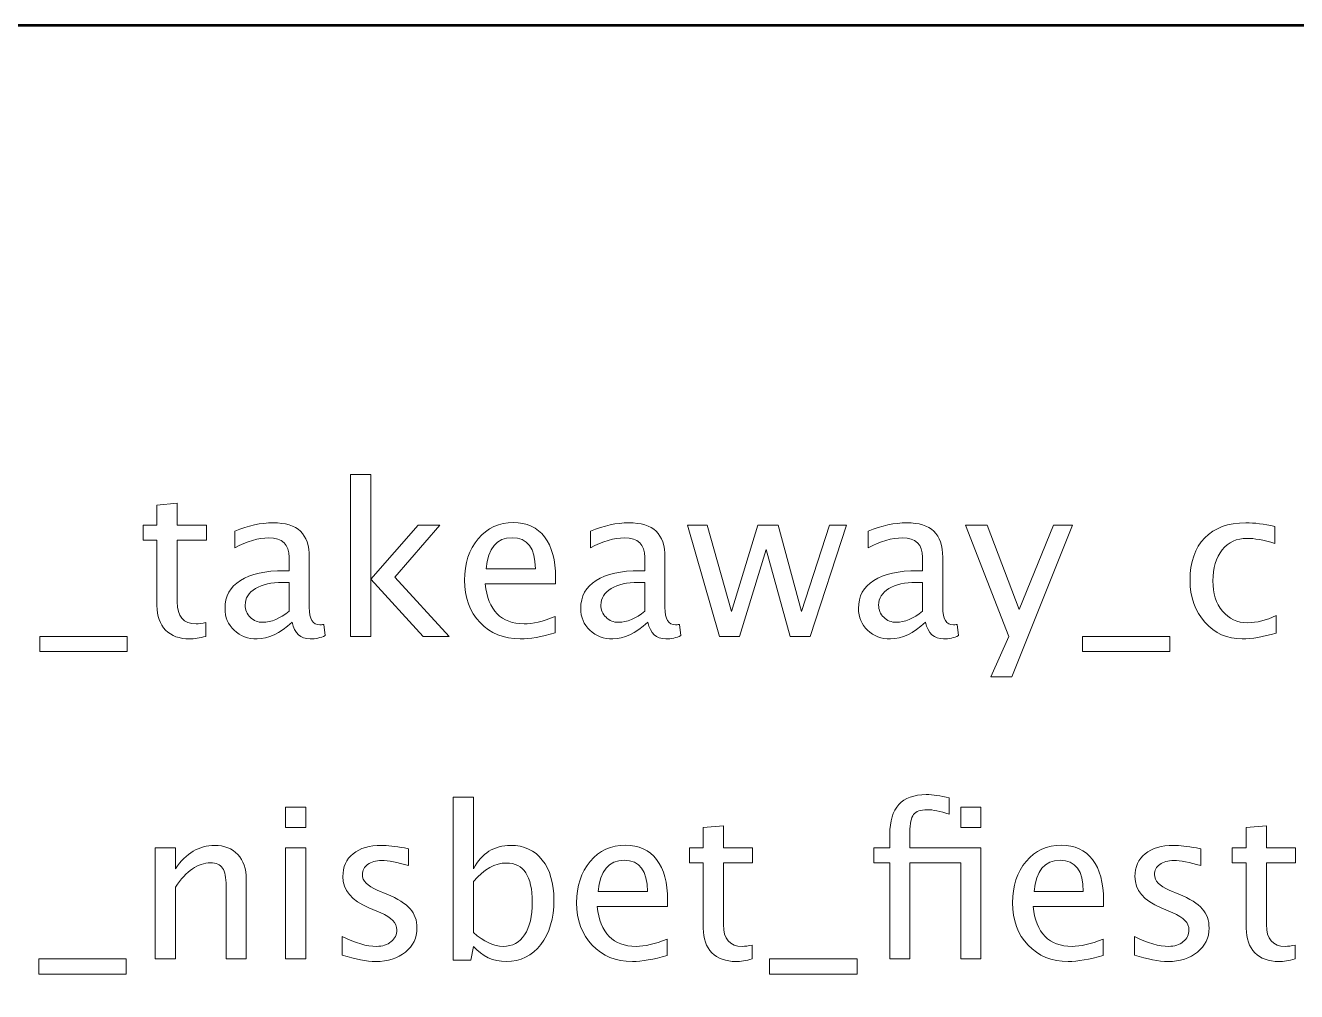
# Model space of a CAD drawing. Header units: centimetres. Extents: x -13.7 to 13.7, y -3.1 to 3.1.
# Drawn here: x -10.476 to -7.059, y -0.248 to 2.35 of the extents above; entities that cross this region are included whole.
import ezdxf

# ---------------------------------------------------------------- set-up
doc = ezdxf.new("R2010")
doc.units = ezdxf.units.CM
doc.header["$MEASUREMENT"] = 0
doc.layers.add('Layer 1', color=7, linetype='Continuous')

msp = doc.modelspace()

# ---------------------------------------------------------------- linework, layer by layer
at = {"layer": 'Layer 1', "lineweight": 53}
msp.add_open_spline([(-13.725, -1.85), (-13.725, -1.85), (-13.725, 1.85), (-13.725, 1.85), (-13.725, 1.85), (-13.725, 2.12614), (-13.50114, 2.35), (-13.225, 2.35), (-13.225, 2.35), (-13.225, 2.35), (-2.025, 2.35), (-2.025, 2.35), (-2.025, 2.35), (-1.74886, 2.35), (-1.525, 2.12614), (-1.525, 1.85), (-1.525, 1.85), (-1.525, 1.85), (-1.525, -1.85), (-1.525, -1.85), (-1.525, -1.85), (-1.525, -2.12614), (-1.74886, -2.35), (-2.025, -2.35), (-2.025, -2.35), (-2.025, -2.35), (-13.225, -2.35), (-13.225, -2.35), (-13.225, -2.35), (-13.50114, -2.35), (-13.725, -2.12614), (-13.725, -1.85)], degree=3, knots=[0, 0, 0, 0, 0.1111111, 0.1111111, 0.1111111, 0.1111111, 0.2222222, 0.2222222, 0.2222222, 0.2222222, 0.3333333, 0.3333333, 0.3333333, 0.3333333, 0.4444444, 0.4444444, 0.4444444, 0.4444444, 0.5555556, 0.5555556, 0.5555556, 0.5555556, 0.6666667, 0.6666667, 0.6666667, 0.6666667, 0.7777778, 0.7777778, 0.7777778, 0.7777778, 1, 1, 1, 1], dxfattribs=at)
at = {"layer": 'Layer 1', "color": 5, "lineweight": 9}
for points, knots in [([(-9.60181, 0.70733), (-9.60181, 0.70733), (-9.60181, 1.14251), (-9.60181, 1.14251), (-9.60181, 1.14251), (-9.60181, 1.14251), (-9.54763, 1.14251), (-9.54763, 1.14251), (-9.54763, 1.14251), (-9.54763, 1.14251), (-9.54763, 0.86133), (-9.54763, 0.86133), (-9.54763, 0.86133), (-9.54763, 0.86133), (-9.42063, 1.00648), (-9.42063, 1.00648), (-9.42063, 1.00648), (-9.42063, 1.00648), (-9.36211, 1.00648), (-9.36211, 1.00648), (-9.36211, 1.00648), (-9.36211, 1.00648), (-9.48347, 0.86688), (-9.48347, 0.86688), (-9.48347, 0.86688), (-9.48347, 0.86688), (-9.33672, 0.70733), (-9.33672, 0.70733), (-9.33672, 0.70733), (-9.33672, 0.70733), (-9.40652, 0.70733), (-9.40652, 0.70733), (-9.40652, 0.70733), (-9.40652, 0.70733), (-9.54763, 0.86076), (-9.54763, 0.86076), (-9.54763, 0.86076), (-9.54763, 0.86076), (-9.54763, 0.70733), (-9.54763, 0.70733), (-9.54763, 0.70733), (-9.54763, 0.70733), (-9.60181, 0.70733), (-9.60181, 0.70733)], [0, 0, 0, 0, 0.0833333, 0.0833333, 0.0833333, 0.0833333, 0.1666667, 0.1666667, 0.1666667, 0.1666667, 0.25, 0.25, 0.25, 0.25, 0.3333333, 0.3333333, 0.3333333, 0.3333333, 0.4166667, 0.4166667, 0.4166667, 0.4166667, 0.5, 0.5, 0.5, 0.5, 0.5833333, 0.5833333, 0.5833333, 0.5833333, 0.6666667, 0.6666667, 0.6666667, 0.6666667, 0.75, 0.75, 0.75, 0.75, 0.8333333, 0.8333333, 0.8333333, 0.8333333, 1, 1, 1, 1]), ([(-9.9908, 0.70742), (-10.00755, 0.70281), (-10.02213, 0.70056), (-10.03445, 0.70056), (-10.03445, 0.70056), (-10.06211, 0.70056), (-10.08365, 0.70846), (-10.09908, 0.72426), (-10.09908, 0.72426), (-10.1146, 0.74007), (-10.12232, 0.76199), (-10.12232, 0.79011), (-10.12232, 0.79011), (-10.12232, 0.79011), (-10.12232, 0.96584), (-10.12232, 0.96584), (-10.12232, 0.96584), (-10.12232, 0.96584), (-10.15976, 0.96584), (-10.15976, 0.96584), (-10.15976, 0.96584), (-10.15976, 0.96584), (-10.15976, 1.00648), (-10.15976, 1.00648), (-10.15976, 1.00648), (-10.15976, 1.00648), (-10.12232, 1.00648), (-10.12232, 1.00648), (-10.12232, 1.00648), (-10.12232, 1.00648), (-10.12232, 1.06058), (-10.12232, 1.06058), (-10.12232, 1.06058), (-10.12232, 1.06058), (-10.06813, 1.06575), (-10.06813, 1.06575), (-10.06813, 1.06575), (-10.06813, 1.06575), (-10.06813, 1.00648), (-10.06813, 1.00648), (-10.06813, 1.00648), (-10.06813, 1.00648), (-9.98967, 1.00648), (-9.98967, 1.00648), (-9.98967, 1.00648), (-9.98967, 1.00648), (-9.98967, 0.96584), (-9.98967, 0.96584), (-9.98967, 0.96584), (-9.98967, 0.96584), (-10.06813, 0.96584), (-10.06813, 0.96584), (-10.06813, 0.96584), (-10.06813, 0.96584), (-10.06813, 0.7999), (-10.06813, 0.7999), (-10.06813, 0.7999), (-10.06813, 0.76076), (-10.0511, 0.7412), (-10.01714, 0.7412), (-10.01714, 0.7412), (-10.0099, 0.7412), (-10.00115, 0.74242), (-9.9908, 0.74477), (-9.9908, 0.74477), (-9.9908, 0.74477), (-9.9908, 0.70742), (-9.9908, 0.70742)], [0, 0, 0, 0, 0.0555556, 0.0555556, 0.0555556, 0.0555556, 0.1111111, 0.1111111, 0.1111111, 0.1111111, 0.1666667, 0.1666667, 0.1666667, 0.1666667, 0.2222222, 0.2222222, 0.2222222, 0.2222222, 0.2777778, 0.2777778, 0.2777778, 0.2777778, 0.3333333, 0.3333333, 0.3333333, 0.3333333, 0.3888889, 0.3888889, 0.3888889, 0.3888889, 0.4444444, 0.4444444, 0.4444444, 0.4444444, 0.5, 0.5, 0.5, 0.5, 0.5555556, 0.5555556, 0.5555556, 0.5555556, 0.6111111, 0.6111111, 0.6111111, 0.6111111, 0.6666667, 0.6666667, 0.6666667, 0.6666667, 0.7222222, 0.7222222, 0.7222222, 0.7222222, 0.7777778, 0.7777778, 0.7777778, 0.7777778, 0.8333333, 0.8333333, 0.8333333, 0.8333333, 0.8888889, 0.8888889, 0.8888889, 0.8888889, 1, 1, 1, 1]), ([(-9.75929, 0.74543), (-9.79184, 0.71551), (-9.82316, 0.70056), (-9.85327, 0.70056), (-9.85327, 0.70056), (-9.87801, 0.70056), (-9.89861, 0.70827), (-9.91488, 0.72379), (-9.91488, 0.72379), (-9.93125, 0.73931), (-9.93944, 0.75888), (-9.93944, 0.78249), (-9.93944, 0.78249), (-9.93944, 0.81514), (-9.9257, 0.84026), (-9.89823, 0.85775), (-9.89823, 0.85775), (-9.87076, 0.87525), (-9.83135, 0.884), (-9.77998, 0.884), (-9.77998, 0.884), (-9.77998, 0.884), (-9.76728, 0.884), (-9.76728, 0.884), (-9.76728, 0.884), (-9.76728, 0.884), (-9.76728, 0.92003), (-9.76728, 0.92003), (-9.76728, 0.92003), (-9.76728, 0.95474), (-9.78535, 0.97205), (-9.82156, 0.97205), (-9.82156, 0.97205), (-9.8496, 0.97205), (-9.88027, 0.96321), (-9.91347, 0.94552), (-9.91347, 0.94552), (-9.91347, 0.94552), (-9.91347, 0.99011), (-9.91347, 0.99011), (-9.91347, 0.99011), (-9.87697, 1.00517), (-9.84254, 1.01269), (-9.81028, 1.01269), (-9.81028, 1.01269), (-9.77707, 1.01269), (-9.75251, 1.00517), (-9.7368, 0.99002), (-9.7368, 0.99002), (-9.721, 0.97487), (-9.7131, 0.95154), (-9.7131, 0.92003), (-9.7131, 0.92003), (-9.7131, 0.92003), (-9.7131, 0.78485), (-9.7131, 0.78485), (-9.7131, 0.78485), (-9.7131, 0.7539), (-9.7036, 0.73837), (-9.6845, 0.73837), (-9.6845, 0.73837), (-9.68215, 0.73837), (-9.67867, 0.73875), (-9.67406, 0.7395), (-9.67406, 0.7395), (-9.67406, 0.7395), (-9.6702, 0.7094), (-9.6702, 0.7094), (-9.6702, 0.7094), (-9.68252, 0.70347), (-9.69607, 0.70056), (-9.71093, 0.70056), (-9.71093, 0.70056), (-9.73624, 0.70056), (-9.75233, 0.71551), (-9.75929, 0.74543)], [0, 0, 0, 0, 0.05, 0.05, 0.05, 0.05, 0.1, 0.1, 0.1, 0.1, 0.15, 0.15, 0.15, 0.15, 0.2, 0.2, 0.2, 0.2, 0.25, 0.25, 0.25, 0.25, 0.3, 0.3, 0.3, 0.3, 0.35, 0.35, 0.35, 0.35, 0.4, 0.4, 0.4, 0.4, 0.45, 0.45, 0.45, 0.45, 0.5, 0.5, 0.5, 0.5, 0.55, 0.55, 0.55, 0.55, 0.6, 0.6, 0.6, 0.6, 0.65, 0.65, 0.65, 0.65, 0.7, 0.7, 0.7, 0.7, 0.75, 0.75, 0.75, 0.75, 0.8, 0.8, 0.8, 0.8, 0.85, 0.85, 0.85, 0.85, 0.9, 0.9, 0.9, 0.9, 1, 1, 1, 1]), ([(-9.05233, 0.71693), (-9.08873, 0.70601), (-9.11987, 0.70056), (-9.14584, 0.70056), (-9.14584, 0.70056), (-9.19014, 0.70056), (-9.22617, 0.71523), (-9.25393, 0.74449), (-9.25393, 0.74449), (-9.28168, 0.77375), (-9.2956, 0.81166), (-9.2956, 0.85832), (-9.2956, 0.85832), (-9.2956, 0.90357), (-9.28337, 0.94073), (-9.25882, 0.96979), (-9.25882, 0.96979), (-9.23426, 0.99877), (-9.20284, 1.01326), (-9.16456, 1.01326), (-9.16456, 1.01326), (-9.12834, 1.01326), (-9.1003, 1.00037), (-9.08055, 0.97459), (-9.08055, 0.97459), (-9.06079, 0.94882), (-9.05092, 0.91232), (-9.05092, 0.865), (-9.05092, 0.865), (-9.05092, 0.865), (-9.0512, 0.84844), (-9.0512, 0.84844), (-9.0512, 0.84844), (-9.0512, 0.84844), (-9.24029, 0.84844), (-9.24029, 0.84844), (-9.24029, 0.84844), (-9.23238, 0.77694), (-9.19748, 0.7412), (-9.13568, 0.7412), (-9.13568, 0.7412), (-9.113, 0.7412), (-9.08525, 0.74759), (-9.05233, 0.76039), (-9.05233, 0.76039), (-9.05233, 0.76039), (-9.05233, 0.71693), (-9.05233, 0.71693)], [0, 0, 0, 0, 0.0769231, 0.0769231, 0.0769231, 0.0769231, 0.1538462, 0.1538462, 0.1538462, 0.1538462, 0.2307692, 0.2307692, 0.2307692, 0.2307692, 0.3076923, 0.3076923, 0.3076923, 0.3076923, 0.3846154, 0.3846154, 0.3846154, 0.3846154, 0.4615385, 0.4615385, 0.4615385, 0.4615385, 0.5384615, 0.5384615, 0.5384615, 0.5384615, 0.6153846, 0.6153846, 0.6153846, 0.6153846, 0.6923077, 0.6923077, 0.6923077, 0.6923077, 0.7692308, 0.7692308, 0.7692308, 0.7692308, 0.8461538, 0.8461538, 0.8461538, 0.8461538, 1, 1, 1, 1]), ([(-8.80322, 0.74543), (-8.83577, 0.71551), (-8.86709, 0.70056), (-8.8972, 0.70056), (-8.8972, 0.70056), (-8.92194, 0.70056), (-8.94254, 0.70827), (-8.95881, 0.72379), (-8.95881, 0.72379), (-8.97518, 0.73931), (-8.98337, 0.75888), (-8.98337, 0.78249), (-8.98337, 0.78249), (-8.98337, 0.81514), (-8.96963, 0.84026), (-8.94216, 0.85775), (-8.94216, 0.85775), (-8.91469, 0.87525), (-8.87528, 0.884), (-8.82391, 0.884), (-8.82391, 0.884), (-8.82391, 0.884), (-8.81121, 0.884), (-8.81121, 0.884), (-8.81121, 0.884), (-8.81121, 0.884), (-8.81121, 0.92003), (-8.81121, 0.92003), (-8.81121, 0.92003), (-8.81121, 0.95474), (-8.82928, 0.97205), (-8.86549, 0.97205), (-8.86549, 0.97205), (-8.89353, 0.97205), (-8.9242, 0.96321), (-8.9574, 0.94552), (-8.9574, 0.94552), (-8.9574, 0.94552), (-8.9574, 0.99011), (-8.9574, 0.99011), (-8.9574, 0.99011), (-8.9209, 1.00517), (-8.88647, 1.01269), (-8.85421, 1.01269), (-8.85421, 1.01269), (-8.821, 1.01269), (-8.79644, 1.00517), (-8.78073, 0.99002), (-8.78073, 0.99002), (-8.76493, 0.97487), (-8.75703, 0.95154), (-8.75703, 0.92003), (-8.75703, 0.92003), (-8.75703, 0.92003), (-8.75703, 0.78485), (-8.75703, 0.78485), (-8.75703, 0.78485), (-8.75703, 0.7539), (-8.74753, 0.73837), (-8.72843, 0.73837), (-8.72843, 0.73837), (-8.72608, 0.73837), (-8.7226, 0.73875), (-8.71799, 0.7395), (-8.71799, 0.7395), (-8.71799, 0.7395), (-8.71413, 0.7094), (-8.71413, 0.7094), (-8.71413, 0.7094), (-8.72645, 0.70347), (-8.74, 0.70056), (-8.75486, 0.70056), (-8.75486, 0.70056), (-8.78017, 0.70056), (-8.79626, 0.71551), (-8.80322, 0.74543)], [0, 0, 0, 0, 0.05, 0.05, 0.05, 0.05, 0.1, 0.1, 0.1, 0.1, 0.15, 0.15, 0.15, 0.15, 0.2, 0.2, 0.2, 0.2, 0.25, 0.25, 0.25, 0.25, 0.3, 0.3, 0.3, 0.3, 0.35, 0.35, 0.35, 0.35, 0.4, 0.4, 0.4, 0.4, 0.45, 0.45, 0.45, 0.45, 0.5, 0.5, 0.5, 0.5, 0.55, 0.55, 0.55, 0.55, 0.6, 0.6, 0.6, 0.6, 0.65, 0.65, 0.65, 0.65, 0.7, 0.7, 0.7, 0.7, 0.75, 0.75, 0.75, 0.75, 0.8, 0.8, 0.8, 0.8, 0.85, 0.85, 0.85, 0.85, 0.9, 0.9, 0.9, 0.9, 1, 1, 1, 1]), ([(-8.61075, 0.70733), (-8.61075, 0.70733), (-8.69654, 1.00648), (-8.69654, 1.00648), (-8.69654, 1.00648), (-8.69654, 1.00648), (-8.64367, 1.00648), (-8.64367, 1.00648), (-8.64367, 1.00648), (-8.64367, 1.00648), (-8.57792, 0.77422), (-8.57792, 0.77422), (-8.57792, 0.77422), (-8.57792, 0.77422), (-8.50699, 1.00648), (-8.50699, 1.00648), (-8.50699, 1.00648), (-8.50699, 1.00648), (-8.4528, 1.00648), (-8.4528, 1.00648), (-8.4528, 1.00648), (-8.4528, 1.00648), (-8.39043, 0.77459), (-8.39043, 0.77459), (-8.39043, 0.77459), (-8.39043, 0.77459), (-8.31498, 1.00648), (-8.31498, 1.00648), (-8.31498, 1.00648), (-8.31498, 1.00648), (-8.2687, 1.00648), (-8.2687, 1.00648), (-8.2687, 1.00648), (-8.2687, 1.00648), (-8.36635, 0.70733), (-8.36635, 0.70733), (-8.36635, 0.70733), (-8.36635, 0.70733), (-8.42053, 0.70733), (-8.42053, 0.70733), (-8.42053, 0.70733), (-8.42053, 0.70733), (-8.48469, 0.94063), (-8.48469, 0.94063), (-8.48469, 0.94063), (-8.48469, 0.94063), (-8.55656, 0.70733), (-8.55656, 0.70733), (-8.55656, 0.70733), (-8.55656, 0.70733), (-8.61075, 0.70733), (-8.61075, 0.70733)], [0, 0, 0, 0, 0.0714286, 0.0714286, 0.0714286, 0.0714286, 0.1428571, 0.1428571, 0.1428571, 0.1428571, 0.2142857, 0.2142857, 0.2142857, 0.2142857, 0.2857143, 0.2857143, 0.2857143, 0.2857143, 0.3571429, 0.3571429, 0.3571429, 0.3571429, 0.4285714, 0.4285714, 0.4285714, 0.4285714, 0.5, 0.5, 0.5, 0.5, 0.5714286, 0.5714286, 0.5714286, 0.5714286, 0.6428571, 0.6428571, 0.6428571, 0.6428571, 0.7142857, 0.7142857, 0.7142857, 0.7142857, 0.7857143, 0.7857143, 0.7857143, 0.7857143, 0.8571429, 0.8571429, 0.8571429, 0.8571429, 1, 1, 1, 1]), ([(-8.05666, 0.74543), (-8.08921, 0.71551), (-8.12053, 0.70056), (-8.15064, 0.70056), (-8.15064, 0.70056), (-8.17538, 0.70056), (-8.19598, 0.70827), (-8.21225, 0.72379), (-8.21225, 0.72379), (-8.22862, 0.73931), (-8.23681, 0.75888), (-8.23681, 0.78249), (-8.23681, 0.78249), (-8.23681, 0.81514), (-8.22307, 0.84026), (-8.1956, 0.85775), (-8.1956, 0.85775), (-8.16813, 0.87525), (-8.12872, 0.884), (-8.07735, 0.884), (-8.07735, 0.884), (-8.07735, 0.884), (-8.06465, 0.884), (-8.06465, 0.884), (-8.06465, 0.884), (-8.06465, 0.884), (-8.06465, 0.92003), (-8.06465, 0.92003), (-8.06465, 0.92003), (-8.06465, 0.95474), (-8.08272, 0.97205), (-8.11893, 0.97205), (-8.11893, 0.97205), (-8.14697, 0.97205), (-8.17764, 0.96321), (-8.21084, 0.94552), (-8.21084, 0.94552), (-8.21084, 0.94552), (-8.21084, 0.99011), (-8.21084, 0.99011), (-8.21084, 0.99011), (-8.17434, 1.00517), (-8.13991, 1.01269), (-8.10765, 1.01269), (-8.10765, 1.01269), (-8.07444, 1.01269), (-8.04988, 1.00517), (-8.03417, 0.99002), (-8.03417, 0.99002), (-8.01837, 0.97487), (-8.01047, 0.95154), (-8.01047, 0.92003), (-8.01047, 0.92003), (-8.01047, 0.92003), (-8.01047, 0.78485), (-8.01047, 0.78485), (-8.01047, 0.78485), (-8.01047, 0.7539), (-8.00097, 0.73837), (-7.98187, 0.73837), (-7.98187, 0.73837), (-7.97952, 0.73837), (-7.97604, 0.73875), (-7.97143, 0.7395), (-7.97143, 0.7395), (-7.97143, 0.7395), (-7.96757, 0.7094), (-7.96757, 0.7094), (-7.96757, 0.7094), (-7.97989, 0.70347), (-7.99344, 0.70056), (-8.0083, 0.70056), (-8.0083, 0.70056), (-8.03361, 0.70056), (-8.0497, 0.71551), (-8.05666, 0.74543)], [0, 0, 0, 0, 0.05, 0.05, 0.05, 0.05, 0.1, 0.1, 0.1, 0.1, 0.15, 0.15, 0.15, 0.15, 0.2, 0.2, 0.2, 0.2, 0.25, 0.25, 0.25, 0.25, 0.3, 0.3, 0.3, 0.3, 0.35, 0.35, 0.35, 0.35, 0.4, 0.4, 0.4, 0.4, 0.45, 0.45, 0.45, 0.45, 0.5, 0.5, 0.5, 0.5, 0.55, 0.55, 0.55, 0.55, 0.6, 0.6, 0.6, 0.6, 0.65, 0.65, 0.65, 0.65, 0.7, 0.7, 0.7, 0.7, 0.75, 0.75, 0.75, 0.75, 0.8, 0.8, 0.8, 0.8, 0.85, 0.85, 0.85, 0.85, 0.9, 0.9, 0.9, 0.9, 1, 1, 1, 1]), ([(-7.8815, 0.59839), (-7.8815, 0.59839), (-7.83296, 0.70695), (-7.83296, 0.70695), (-7.83296, 0.70695), (-7.83296, 0.70695), (-7.94885, 1.00648), (-7.94885, 1.00648), (-7.94885, 1.00648), (-7.94885, 1.00648), (-7.89072, 1.00648), (-7.89072, 1.00648), (-7.89072, 1.00648), (-7.89072, 1.00648), (-7.80455, 0.77995), (-7.80455, 0.77995), (-7.80455, 0.77995), (-7.80455, 0.77995), (-7.71264, 1.00648), (-7.71264, 1.00648), (-7.71264, 1.00648), (-7.71264, 1.00648), (-7.66155, 1.00648), (-7.66155, 1.00648), (-7.66155, 1.00648), (-7.66155, 1.00648), (-7.82505, 0.59839), (-7.82505, 0.59839), (-7.82505, 0.59839), (-7.82505, 0.59839), (-7.8815, 0.59839), (-7.8815, 0.59839)], [0, 0, 0, 0, 0.1111111, 0.1111111, 0.1111111, 0.1111111, 0.2222222, 0.2222222, 0.2222222, 0.2222222, 0.3333333, 0.3333333, 0.3333333, 0.3333333, 0.4444444, 0.4444444, 0.4444444, 0.4444444, 0.5555556, 0.5555556, 0.5555556, 0.5555556, 0.6666667, 0.6666667, 0.6666667, 0.6666667, 0.7777778, 0.7777778, 0.7777778, 0.7777778, 1, 1, 1, 1]), ([(-7.11433, 0.71636), (-7.14942, 0.70582), (-7.17971, 0.70056), (-7.2052, 0.70056), (-7.2052, 0.70056), (-7.24566, 0.70056), (-7.27915, 0.71551), (-7.30577, 0.74534), (-7.30577, 0.74534), (-7.33239, 0.77525), (-7.34575, 0.81297), (-7.34575, 0.85841), (-7.34575, 0.85841), (-7.34575, 0.90695), (-7.33258, 0.94487), (-7.30624, 0.97196), (-7.30624, 0.97196), (-7.2799, 0.99915), (-7.24312, 1.01269), (-7.19589, 1.01269), (-7.19589, 1.01269), (-7.17266, 1.01269), (-7.1465, 1.00949), (-7.11772, 1.0031), (-7.11772, 1.0031), (-7.11772, 1.0031), (-7.11772, 0.95738), (-7.11772, 0.95738), (-7.11772, 0.95738), (-7.14829, 0.96641), (-7.17322, 0.97092), (-7.19241, 0.97092), (-7.19241, 0.97092), (-7.22026, 0.97092), (-7.24255, 0.96048), (-7.2592, 0.93969), (-7.2592, 0.93969), (-7.27585, 0.9189), (-7.28423, 0.89115), (-7.28423, 0.85653), (-7.28423, 0.85653), (-7.28423, 0.82295), (-7.27557, 0.79585), (-7.25836, 0.77506), (-7.25836, 0.77506), (-7.24114, 0.75437), (-7.21866, 0.74402), (-7.19072, 0.74402), (-7.19072, 0.74402), (-7.16598, 0.74402), (-7.14058, 0.75042), (-7.11433, 0.76321), (-7.11433, 0.76321), (-7.11433, 0.76321), (-7.11433, 0.71636), (-7.11433, 0.71636)], [0, 0, 0, 0, 0.0666667, 0.0666667, 0.0666667, 0.0666667, 0.1333333, 0.1333333, 0.1333333, 0.1333333, 0.2, 0.2, 0.2, 0.2, 0.2666667, 0.2666667, 0.2666667, 0.2666667, 0.3333333, 0.3333333, 0.3333333, 0.3333333, 0.4, 0.4, 0.4, 0.4, 0.4666667, 0.4666667, 0.4666667, 0.4666667, 0.5333333, 0.5333333, 0.5333333, 0.5333333, 0.6, 0.6, 0.6, 0.6, 0.6666667, 0.6666667, 0.6666667, 0.6666667, 0.7333333, 0.7333333, 0.7333333, 0.7333333, 0.8, 0.8, 0.8, 0.8, 0.8666667, 0.8666667, 0.8666667, 0.8666667, 1, 1, 1, 1]), ([(-9.23746, 0.88908), (-9.23746, 0.88908), (-9.10538, 0.88908), (-9.10538, 0.88908), (-9.10538, 0.88908), (-9.10538, 0.94477), (-9.12617, 0.97262), (-9.16766, 0.97262), (-9.16766, 0.97262), (-9.20943, 0.97262), (-9.23267, 0.94477), (-9.23746, 0.88908)], [0, 0, 0, 0, 0.25, 0.25, 0.25, 0.25, 0.5, 0.5, 0.5, 0.5, 1, 1, 1, 1]), ([(-9.76728, 0.77497), (-9.76728, 0.77497), (-9.76728, 0.85183), (-9.76728, 0.85183), (-9.76728, 0.85183), (-9.76728, 0.85183), (-9.78469, 0.85239), (-9.78469, 0.85239), (-9.78469, 0.85239), (-9.81479, 0.85239), (-9.83906, 0.84684), (-9.85759, 0.83574), (-9.85759, 0.83574), (-9.87603, 0.82455), (-9.88525, 0.80978), (-9.88525, 0.79134), (-9.88525, 0.79134), (-9.88525, 0.77845), (-9.88064, 0.76754), (-9.87152, 0.7586), (-9.87152, 0.7586), (-9.8623, 0.74966), (-9.8511, 0.74515), (-9.83784, 0.74515), (-9.83784, 0.74515), (-9.81526, 0.74515), (-9.79174, 0.75512), (-9.76728, 0.77497)], [0, 0, 0, 0, 0.125, 0.125, 0.125, 0.125, 0.25, 0.25, 0.25, 0.25, 0.375, 0.375, 0.375, 0.375, 0.5, 0.5, 0.5, 0.5, 0.625, 0.625, 0.625, 0.625, 0.75, 0.75, 0.75, 0.75, 1, 1, 1, 1]), ([(-8.81121, 0.77497), (-8.81121, 0.77497), (-8.81121, 0.85183), (-8.81121, 0.85183), (-8.81121, 0.85183), (-8.81121, 0.85183), (-8.82862, 0.85239), (-8.82862, 0.85239), (-8.82862, 0.85239), (-8.85872, 0.85239), (-8.88299, 0.84684), (-8.90152, 0.83574), (-8.90152, 0.83574), (-8.91996, 0.82455), (-8.92918, 0.80978), (-8.92918, 0.79134), (-8.92918, 0.79134), (-8.92918, 0.77845), (-8.92457, 0.76754), (-8.91545, 0.7586), (-8.91545, 0.7586), (-8.90623, 0.74966), (-8.89503, 0.74515), (-8.88177, 0.74515), (-8.88177, 0.74515), (-8.85919, 0.74515), (-8.83567, 0.75512), (-8.81121, 0.77497)], [0, 0, 0, 0, 0.125, 0.125, 0.125, 0.125, 0.25, 0.25, 0.25, 0.25, 0.375, 0.375, 0.375, 0.375, 0.5, 0.5, 0.5, 0.5, 0.625, 0.625, 0.625, 0.625, 0.75, 0.75, 0.75, 0.75, 1, 1, 1, 1]), ([(-8.06465, 0.77497), (-8.06465, 0.77497), (-8.06465, 0.85183), (-8.06465, 0.85183), (-8.06465, 0.85183), (-8.06465, 0.85183), (-8.08206, 0.85239), (-8.08206, 0.85239), (-8.08206, 0.85239), (-8.11216, 0.85239), (-8.13643, 0.84684), (-8.15496, 0.83574), (-8.15496, 0.83574), (-8.1734, 0.82455), (-8.18262, 0.80978), (-8.18262, 0.79134), (-8.18262, 0.79134), (-8.18262, 0.77845), (-8.17801, 0.76754), (-8.16889, 0.7586), (-8.16889, 0.7586), (-8.15967, 0.74966), (-8.14847, 0.74515), (-8.13521, 0.74515), (-8.13521, 0.74515), (-8.11263, 0.74515), (-8.08911, 0.75512), (-8.06465, 0.77497)], [0, 0, 0, 0, 0.125, 0.125, 0.125, 0.125, 0.25, 0.25, 0.25, 0.25, 0.375, 0.375, 0.375, 0.375, 0.5, 0.5, 0.5, 0.5, 0.625, 0.625, 0.625, 0.625, 0.75, 0.75, 0.75, 0.75, 1, 1, 1, 1]), ([(-10.43727, 0.66669), (-10.43727, 0.66669), (-10.43727, 0.70733), (-10.43727, 0.70733), (-10.43727, 0.70733), (-10.43727, 0.70733), (-10.20247, 0.70733), (-10.20247, 0.70733), (-10.20247, 0.70733), (-10.20247, 0.70733), (-10.20247, 0.66669), (-10.20247, 0.66669), (-10.20247, 0.66669), (-10.20247, 0.66669), (-10.43727, 0.66669), (-10.43727, 0.66669)], [0, 0, 0, 0, 0.2, 0.2, 0.2, 0.2, 0.4, 0.4, 0.4, 0.4, 0.6, 0.6, 0.6, 0.6, 1, 1, 1, 1]), ([(-7.63474, 0.66669), (-7.63474, 0.66669), (-7.63474, 0.70733), (-7.63474, 0.70733), (-7.63474, 0.70733), (-7.63474, 0.70733), (-7.39994, 0.70733), (-7.39994, 0.70733), (-7.39994, 0.70733), (-7.39994, 0.70733), (-7.39994, 0.66669), (-7.39994, 0.66669), (-7.39994, 0.66669), (-7.39994, 0.66669), (-7.63474, 0.66669), (-7.63474, 0.66669)], [0, 0, 0, 0, 0.2, 0.2, 0.2, 0.2, 0.4, 0.4, 0.4, 0.4, 0.6, 0.6, 0.6, 0.6, 1, 1, 1, 1]), ([(-9.32593, -0.16341), (-9.32593, -0.16341), (-9.32593, 0.27516), (-9.32593, 0.27516), (-9.32593, 0.27516), (-9.32593, 0.27516), (-9.27175, 0.27516), (-9.27175, 0.27516), (-9.27175, 0.27516), (-9.27175, 0.27516), (-9.27175, 0.0826), (-9.27175, 0.0826), (-9.27175, 0.0826), (-9.24955, 0.12446), (-9.21615, 0.14534), (-9.17165, 0.14534), (-9.17165, 0.14534), (-9.13562, 0.14534), (-9.10731, 0.13227), (-9.08661, 0.10602), (-9.08661, 0.10602), (-9.06592, 0.07977), (-9.05557, 0.04393), (-9.05557, -0.00151), (-9.05557, -0.00151), (-9.05557, -0.05099), (-9.06733, -0.09097), (-9.09075, -0.12126), (-9.09075, -0.12126), (-9.11417, -0.15165), (-9.14503, -0.16679), (-9.18322, -0.16679), (-9.18322, -0.16679), (-9.21869, -0.16679), (-9.24823, -0.15325), (-9.27175, -0.12606), (-9.27175, -0.12606), (-9.27175, -0.12606), (-9.27833, -0.16341), (-9.27833, -0.16341), (-9.27833, -0.16341), (-9.27833, -0.16341), (-9.32593, -0.16341), (-9.32593, -0.16341)], [0, 0, 0, 0, 0.0833333, 0.0833333, 0.0833333, 0.0833333, 0.1666667, 0.1666667, 0.1666667, 0.1666667, 0.25, 0.25, 0.25, 0.25, 0.3333333, 0.3333333, 0.3333333, 0.3333333, 0.4166667, 0.4166667, 0.4166667, 0.4166667, 0.5, 0.5, 0.5, 0.5, 0.5833333, 0.5833333, 0.5833333, 0.5833333, 0.6666667, 0.6666667, 0.6666667, 0.6666667, 0.75, 0.75, 0.75, 0.75, 0.8333333, 0.8333333, 0.8333333, 0.8333333, 1, 1, 1, 1]), ([(-8.15274, -0.16002), (-8.15274, -0.16002), (-8.15274, 0.09849), (-8.15274, 0.09849), (-8.15274, 0.09849), (-8.15274, 0.09849), (-8.19517, 0.09849), (-8.19517, 0.09849), (-8.19517, 0.09849), (-8.19517, 0.09849), (-8.19517, 0.13913), (-8.19517, 0.13913), (-8.19517, 0.13913), (-8.19517, 0.13913), (-8.15274, 0.13913), (-8.15274, 0.13913), (-8.15274, 0.13913), (-8.15274, 0.13913), (-8.15274, 0.17498), (-8.15274, 0.17498), (-8.15274, 0.17498), (-8.15274, 0.24628), (-8.12019, 0.28194), (-8.0551, 0.28194), (-8.0551, 0.28194), (-8.03685, 0.28194), (-8.01615, 0.27893), (-7.99301, 0.27291), (-7.99301, 0.27291), (-7.99301, 0.27291), (-7.99301, 0.22944), (-7.99301, 0.22944), (-7.99301, 0.22944), (-8.01756, 0.23735), (-8.03722, 0.2413), (-8.05199, 0.2413), (-8.05199, 0.2413), (-8.06996, 0.2413), (-8.08219, 0.23706), (-8.08868, 0.2285), (-8.08868, 0.2285), (-8.09527, 0.21994), (-8.09856, 0.20404), (-8.09856, 0.18081), (-8.09856, 0.18081), (-8.09856, 0.18081), (-8.09856, 0.13913), (-8.09856, 0.13913), (-8.09856, 0.13913), (-8.09856, 0.13913), (-7.90778, 0.13913), (-7.90778, 0.13913), (-7.90778, 0.13913), (-7.90778, 0.13913), (-7.90778, -0.16002), (-7.90778, -0.16002), (-7.90778, -0.16002), (-7.90778, -0.16002), (-7.96196, -0.16002), (-7.96196, -0.16002), (-7.96196, -0.16002), (-7.96196, -0.16002), (-7.96196, 0.09849), (-7.96196, 0.09849), (-7.96196, 0.09849), (-7.96196, 0.09849), (-8.09856, 0.09849), (-8.09856, 0.09849), (-8.09856, 0.09849), (-8.09856, 0.09849), (-8.09856, -0.16002), (-8.09856, -0.16002), (-8.09856, -0.16002), (-8.09856, -0.16002), (-8.15274, -0.16002), (-8.15274, -0.16002)], [0, 0, 0, 0, 0.05, 0.05, 0.05, 0.05, 0.1, 0.1, 0.1, 0.1, 0.15, 0.15, 0.15, 0.15, 0.2, 0.2, 0.2, 0.2, 0.25, 0.25, 0.25, 0.25, 0.3, 0.3, 0.3, 0.3, 0.35, 0.35, 0.35, 0.35, 0.4, 0.4, 0.4, 0.4, 0.45, 0.45, 0.45, 0.45, 0.5, 0.5, 0.5, 0.5, 0.55, 0.55, 0.55, 0.55, 0.6, 0.6, 0.6, 0.6, 0.65, 0.65, 0.65, 0.65, 0.7, 0.7, 0.7, 0.7, 0.75, 0.75, 0.75, 0.75, 0.8, 0.8, 0.8, 0.8, 0.85, 0.85, 0.85, 0.85, 0.9, 0.9, 0.9, 0.9, 1, 1, 1, 1]), ([(-9.77682, 0.19388), (-9.77682, 0.19388), (-9.77682, 0.24807), (-9.77682, 0.24807), (-9.77682, 0.24807), (-9.77682, 0.24807), (-9.72264, 0.24807), (-9.72264, 0.24807), (-9.72264, 0.24807), (-9.72264, 0.24807), (-9.72264, 0.19388), (-9.72264, 0.19388), (-9.72264, 0.19388), (-9.72264, 0.19388), (-9.77682, 0.19388), (-9.77682, 0.19388)], [0, 0, 0, 0, 0.2, 0.2, 0.2, 0.2, 0.4, 0.4, 0.4, 0.4, 0.6, 0.6, 0.6, 0.6, 1, 1, 1, 1]), ([(-7.96196, 0.19388), (-7.96196, 0.19388), (-7.96196, 0.24807), (-7.96196, 0.24807), (-7.96196, 0.24807), (-7.96196, 0.24807), (-7.90778, 0.24807), (-7.90778, 0.24807), (-7.90778, 0.24807), (-7.90778, 0.24807), (-7.90778, 0.19388), (-7.90778, 0.19388), (-7.90778, 0.19388), (-7.90778, 0.19388), (-7.96196, 0.19388), (-7.96196, 0.19388)], [0, 0, 0, 0, 0.2, 0.2, 0.2, 0.2, 0.4, 0.4, 0.4, 0.4, 0.6, 0.6, 0.6, 0.6, 1, 1, 1, 1]), ([(-8.52245, -0.15993), (-8.5392, -0.16454), (-8.55378, -0.16679), (-8.5661, -0.16679), (-8.5661, -0.16679), (-8.59376, -0.16679), (-8.6153, -0.15889), (-8.63073, -0.14309), (-8.63073, -0.14309), (-8.64625, -0.12728), (-8.65397, -0.10536), (-8.65397, -0.07724), (-8.65397, -0.07724), (-8.65397, -0.07724), (-8.65397, 0.09849), (-8.65397, 0.09849), (-8.65397, 0.09849), (-8.65397, 0.09849), (-8.69141, 0.09849), (-8.69141, 0.09849), (-8.69141, 0.09849), (-8.69141, 0.09849), (-8.69141, 0.13913), (-8.69141, 0.13913), (-8.69141, 0.13913), (-8.69141, 0.13913), (-8.65397, 0.13913), (-8.65397, 0.13913), (-8.65397, 0.13913), (-8.65397, 0.13913), (-8.65397, 0.19323), (-8.65397, 0.19323), (-8.65397, 0.19323), (-8.65397, 0.19323), (-8.59978, 0.1984), (-8.59978, 0.1984), (-8.59978, 0.1984), (-8.59978, 0.1984), (-8.59978, 0.13913), (-8.59978, 0.13913), (-8.59978, 0.13913), (-8.59978, 0.13913), (-8.52132, 0.13913), (-8.52132, 0.13913), (-8.52132, 0.13913), (-8.52132, 0.13913), (-8.52132, 0.09849), (-8.52132, 0.09849), (-8.52132, 0.09849), (-8.52132, 0.09849), (-8.59978, 0.09849), (-8.59978, 0.09849), (-8.59978, 0.09849), (-8.59978, 0.09849), (-8.59978, -0.06745), (-8.59978, -0.06745), (-8.59978, -0.06745), (-8.59978, -0.10659), (-8.58275, -0.12615), (-8.54879, -0.12615), (-8.54879, -0.12615), (-8.54155, -0.12615), (-8.5328, -0.12493), (-8.52245, -0.12258), (-8.52245, -0.12258), (-8.52245, -0.12258), (-8.52245, -0.15993), (-8.52245, -0.15993)], [0, 0, 0, 0, 0.0555556, 0.0555556, 0.0555556, 0.0555556, 0.1111111, 0.1111111, 0.1111111, 0.1111111, 0.1666667, 0.1666667, 0.1666667, 0.1666667, 0.2222222, 0.2222222, 0.2222222, 0.2222222, 0.2777778, 0.2777778, 0.2777778, 0.2777778, 0.3333333, 0.3333333, 0.3333333, 0.3333333, 0.3888889, 0.3888889, 0.3888889, 0.3888889, 0.4444444, 0.4444444, 0.4444444, 0.4444444, 0.5, 0.5, 0.5, 0.5, 0.5555556, 0.5555556, 0.5555556, 0.5555556, 0.6111111, 0.6111111, 0.6111111, 0.6111111, 0.6666667, 0.6666667, 0.6666667, 0.6666667, 0.7222222, 0.7222222, 0.7222222, 0.7222222, 0.7777778, 0.7777778, 0.7777778, 0.7777778, 0.8333333, 0.8333333, 0.8333333, 0.8333333, 0.8888889, 0.8888889, 0.8888889, 0.8888889, 1, 1, 1, 1]), ([(-7.06309, -0.15993), (-7.07984, -0.16454), (-7.09442, -0.16679), (-7.10674, -0.16679), (-7.10674, -0.16679), (-7.1344, -0.16679), (-7.15594, -0.15889), (-7.17137, -0.14309), (-7.17137, -0.14309), (-7.18689, -0.12728), (-7.19461, -0.10536), (-7.19461, -0.07724), (-7.19461, -0.07724), (-7.19461, -0.07724), (-7.19461, 0.09849), (-7.19461, 0.09849), (-7.19461, 0.09849), (-7.19461, 0.09849), (-7.23205, 0.09849), (-7.23205, 0.09849), (-7.23205, 0.09849), (-7.23205, 0.09849), (-7.23205, 0.13913), (-7.23205, 0.13913), (-7.23205, 0.13913), (-7.23205, 0.13913), (-7.19461, 0.13913), (-7.19461, 0.13913), (-7.19461, 0.13913), (-7.19461, 0.13913), (-7.19461, 0.19323), (-7.19461, 0.19323), (-7.19461, 0.19323), (-7.19461, 0.19323), (-7.14042, 0.1984), (-7.14042, 0.1984), (-7.14042, 0.1984), (-7.14042, 0.1984), (-7.14042, 0.13913), (-7.14042, 0.13913), (-7.14042, 0.13913), (-7.14042, 0.13913), (-7.06196, 0.13913), (-7.06196, 0.13913), (-7.06196, 0.13913), (-7.06196, 0.13913), (-7.06196, 0.09849), (-7.06196, 0.09849), (-7.06196, 0.09849), (-7.06196, 0.09849), (-7.14042, 0.09849), (-7.14042, 0.09849), (-7.14042, 0.09849), (-7.14042, 0.09849), (-7.14042, -0.06745), (-7.14042, -0.06745), (-7.14042, -0.06745), (-7.14042, -0.10659), (-7.12339, -0.12615), (-7.08943, -0.12615), (-7.08943, -0.12615), (-7.08219, -0.12615), (-7.07344, -0.12493), (-7.06309, -0.12258), (-7.06309, -0.12258), (-7.06309, -0.12258), (-7.06309, -0.15993), (-7.06309, -0.15993)], [0, 0, 0, 0, 0.0555556, 0.0555556, 0.0555556, 0.0555556, 0.1111111, 0.1111111, 0.1111111, 0.1111111, 0.1666667, 0.1666667, 0.1666667, 0.1666667, 0.2222222, 0.2222222, 0.2222222, 0.2222222, 0.2777778, 0.2777778, 0.2777778, 0.2777778, 0.3333333, 0.3333333, 0.3333333, 0.3333333, 0.3888889, 0.3888889, 0.3888889, 0.3888889, 0.4444444, 0.4444444, 0.4444444, 0.4444444, 0.5, 0.5, 0.5, 0.5, 0.5555556, 0.5555556, 0.5555556, 0.5555556, 0.6111111, 0.6111111, 0.6111111, 0.6111111, 0.6666667, 0.6666667, 0.6666667, 0.6666667, 0.7222222, 0.7222222, 0.7222222, 0.7222222, 0.7777778, 0.7777778, 0.7777778, 0.7777778, 0.8333333, 0.8333333, 0.8333333, 0.8333333, 0.8888889, 0.8888889, 0.8888889, 0.8888889, 1, 1, 1, 1]), ([(-10.12715, -0.16002), (-10.12715, -0.16002), (-10.12715, 0.13913), (-10.12715, 0.13913), (-10.12715, 0.13913), (-10.12715, 0.13913), (-10.07297, 0.13913), (-10.07297, 0.13913), (-10.07297, 0.13913), (-10.07297, 0.13913), (-10.07297, 0.0826), (-10.07297, 0.0826), (-10.07297, 0.0826), (-10.04428, 0.12446), (-10.00909, 0.14534), (-9.96751, 0.14534), (-9.96751, 0.14534), (-9.94136, 0.14534), (-9.92057, 0.13716), (-9.90523, 0.12069), (-9.90523, 0.12069), (-9.8899, 0.10433), (-9.88219, 0.08222), (-9.88219, 0.05456), (-9.88219, 0.05456), (-9.88219, 0.05456), (-9.88219, -0.16002), (-9.88219, -0.16002), (-9.88219, -0.16002), (-9.88219, -0.16002), (-9.93637, -0.16002), (-9.93637, -0.16002), (-9.93637, -0.16002), (-9.93637, -0.16002), (-9.93637, 0.03688), (-9.93637, 0.03688), (-9.93637, 0.03688), (-9.93637, 0.05908), (-9.93967, 0.07488), (-9.94616, 0.08429), (-9.94616, 0.08429), (-9.95274, 0.09379), (-9.96356, 0.09849), (-9.97871, 0.09849), (-9.97871, 0.09849), (-10.01201, 0.09849), (-10.04343, 0.07676), (-10.07297, 0.0333), (-10.07297, 0.0333), (-10.07297, 0.0333), (-10.07297, -0.16002), (-10.07297, -0.16002), (-10.07297, -0.16002), (-10.07297, -0.16002), (-10.12715, -0.16002), (-10.12715, -0.16002)], [0, 0, 0, 0, 0.0666667, 0.0666667, 0.0666667, 0.0666667, 0.1333333, 0.1333333, 0.1333333, 0.1333333, 0.2, 0.2, 0.2, 0.2, 0.2666667, 0.2666667, 0.2666667, 0.2666667, 0.3333333, 0.3333333, 0.3333333, 0.3333333, 0.4, 0.4, 0.4, 0.4, 0.4666667, 0.4666667, 0.4666667, 0.4666667, 0.5333333, 0.5333333, 0.5333333, 0.5333333, 0.6, 0.6, 0.6, 0.6, 0.6666667, 0.6666667, 0.6666667, 0.6666667, 0.7333333, 0.7333333, 0.7333333, 0.7333333, 0.8, 0.8, 0.8, 0.8, 0.8666667, 0.8666667, 0.8666667, 0.8666667, 1, 1, 1, 1]), ([(-9.77682, -0.16002), (-9.77682, -0.16002), (-9.77682, 0.13913), (-9.77682, 0.13913), (-9.77682, 0.13913), (-9.77682, 0.13913), (-9.72264, 0.13913), (-9.72264, 0.13913), (-9.72264, 0.13913), (-9.72264, 0.13913), (-9.72264, -0.16002), (-9.72264, -0.16002), (-9.72264, -0.16002), (-9.72264, -0.16002), (-9.77682, -0.16002), (-9.77682, -0.16002)], [0, 0, 0, 0, 0.2, 0.2, 0.2, 0.2, 0.4, 0.4, 0.4, 0.4, 0.6, 0.6, 0.6, 0.6, 1, 1, 1, 1]), ([(-9.62443, -0.1493), (-9.62443, -0.1493), (-9.62443, -0.09962), (-9.62443, -0.09962), (-9.62443, -0.09962), (-9.58896, -0.11731), (-9.5582, -0.12615), (-9.53195, -0.12615), (-9.53195, -0.12615), (-9.51634, -0.12615), (-9.50336, -0.12192), (-9.4931, -0.11345), (-9.4931, -0.11345), (-9.48285, -0.10508), (-9.47767, -0.09454), (-9.47767, -0.08185), (-9.47767, -0.08185), (-9.47767, -0.06331), (-9.49207, -0.04798), (-9.52085, -0.03584), (-9.52085, -0.03584), (-9.52085, -0.03584), (-9.55256, -0.02239), (-9.55256, -0.02239), (-9.55256, -0.02239), (-9.59931, -0.00301), (-9.62273, 0.02502), (-9.62273, 0.06143), (-9.62273, 0.06143), (-9.62273, 0.08749), (-9.61352, 0.10799), (-9.59508, 0.12295), (-9.59508, 0.12295), (-9.57664, 0.13791), (-9.55133, 0.14534), (-9.51925, 0.14534), (-9.51925, 0.14534), (-9.5026, 0.14534), (-9.48191, 0.14308), (-9.45735, 0.13847), (-9.45735, 0.13847), (-9.45735, 0.13847), (-9.44607, 0.13631), (-9.44607, 0.13631), (-9.44607, 0.13631), (-9.44607, 0.13631), (-9.44607, 0.09116), (-9.44607, 0.09116), (-9.44607, 0.09116), (-9.47626, 0.10019), (-9.50035, 0.1047), (-9.51831, 0.1047), (-9.51831, 0.1047), (-9.53412, 0.1047), (-9.54663, 0.10122), (-9.55613, 0.09435), (-9.55613, 0.09435), (-9.56554, 0.08749), (-9.57024, 0.07827), (-9.57024, 0.0667), (-9.57024, 0.0667), (-9.57024, 0.05042), (-9.55707, 0.03659), (-9.53064, 0.0254), (-9.53064, 0.0254), (-9.53064, 0.0254), (-9.50458, 0.01439), (-9.50458, 0.01439), (-9.50458, 0.01439), (-9.47504, 0.00197), (-9.45416, -0.0112), (-9.44193, -0.02502), (-9.44193, -0.02502), (-9.4296, -0.03885), (-9.42349, -0.05616), (-9.42349, -0.07686), (-9.42349, -0.07686), (-9.42349, -0.10311), (-9.43384, -0.12465), (-9.45463, -0.14149), (-9.45463, -0.14149), (-9.47532, -0.15833), (-9.50185, -0.16679), (-9.53412, -0.16679), (-9.53412, -0.16679), (-9.55895, -0.16679), (-9.58896, -0.16096), (-9.62443, -0.1493)], [0, 0, 0, 0, 0.0434783, 0.0434783, 0.0434783, 0.0434783, 0.0869565, 0.0869565, 0.0869565, 0.0869565, 0.1304348, 0.1304348, 0.1304348, 0.1304348, 0.173913, 0.173913, 0.173913, 0.173913, 0.2173913, 0.2173913, 0.2173913, 0.2173913, 0.2608696, 0.2608696, 0.2608696, 0.2608696, 0.3043478, 0.3043478, 0.3043478, 0.3043478, 0.3478261, 0.3478261, 0.3478261, 0.3478261, 0.3913043, 0.3913043, 0.3913043, 0.3913043, 0.4347826, 0.4347826, 0.4347826, 0.4347826, 0.4782609, 0.4782609, 0.4782609, 0.4782609, 0.5217391, 0.5217391, 0.5217391, 0.5217391, 0.5652174, 0.5652174, 0.5652174, 0.5652174, 0.6086957, 0.6086957, 0.6086957, 0.6086957, 0.6521739, 0.6521739, 0.6521739, 0.6521739, 0.6956522, 0.6956522, 0.6956522, 0.6956522, 0.7391304, 0.7391304, 0.7391304, 0.7391304, 0.7826087, 0.7826087, 0.7826087, 0.7826087, 0.826087, 0.826087, 0.826087, 0.826087, 0.8695652, 0.8695652, 0.8695652, 0.8695652, 0.9130435, 0.9130435, 0.9130435, 0.9130435, 1, 1, 1, 1]), ([(-8.75115, -0.15042), (-8.78755, -0.16134), (-8.81869, -0.16679), (-8.84466, -0.16679), (-8.84466, -0.16679), (-8.88896, -0.16679), (-8.92499, -0.15212), (-8.95275, -0.12286), (-8.95275, -0.12286), (-8.9805, -0.0936), (-8.99442, -0.05569), (-8.99442, -0.00903), (-8.99442, -0.00903), (-8.99442, 0.03622), (-8.98219, 0.07338), (-8.95764, 0.10244), (-8.95764, 0.10244), (-8.93308, 0.13142), (-8.90166, 0.14591), (-8.86338, 0.14591), (-8.86338, 0.14591), (-8.82716, 0.14591), (-8.79912, 0.13302), (-8.77937, 0.10724), (-8.77937, 0.10724), (-8.75961, 0.08147), (-8.74974, 0.04497), (-8.74974, -0.00235), (-8.74974, -0.00235), (-8.74974, -0.00235), (-8.75002, -0.01891), (-8.75002, -0.01891), (-8.75002, -0.01891), (-8.75002, -0.01891), (-8.93911, -0.01891), (-8.93911, -0.01891), (-8.93911, -0.01891), (-8.9312, -0.09041), (-8.8963, -0.12615), (-8.8345, -0.12615), (-8.8345, -0.12615), (-8.81182, -0.12615), (-8.78407, -0.11976), (-8.75115, -0.10696), (-8.75115, -0.10696), (-8.75115, -0.10696), (-8.75115, -0.15042), (-8.75115, -0.15042)], [0, 0, 0, 0, 0.0769231, 0.0769231, 0.0769231, 0.0769231, 0.1538462, 0.1538462, 0.1538462, 0.1538462, 0.2307692, 0.2307692, 0.2307692, 0.2307692, 0.3076923, 0.3076923, 0.3076923, 0.3076923, 0.3846154, 0.3846154, 0.3846154, 0.3846154, 0.4615385, 0.4615385, 0.4615385, 0.4615385, 0.5384615, 0.5384615, 0.5384615, 0.5384615, 0.6153846, 0.6153846, 0.6153846, 0.6153846, 0.6923077, 0.6923077, 0.6923077, 0.6923077, 0.7692308, 0.7692308, 0.7692308, 0.7692308, 0.8461538, 0.8461538, 0.8461538, 0.8461538, 1, 1, 1, 1]), ([(-7.57956, -0.15042), (-7.61596, -0.16134), (-7.6471, -0.16679), (-7.67307, -0.16679), (-7.67307, -0.16679), (-7.71737, -0.16679), (-7.7534, -0.15212), (-7.78116, -0.12286), (-7.78116, -0.12286), (-7.80891, -0.0936), (-7.82283, -0.05569), (-7.82283, -0.00903), (-7.82283, -0.00903), (-7.82283, 0.03622), (-7.8106, 0.07338), (-7.78605, 0.10244), (-7.78605, 0.10244), (-7.76149, 0.13142), (-7.73007, 0.14591), (-7.69179, 0.14591), (-7.69179, 0.14591), (-7.65557, 0.14591), (-7.62753, 0.13302), (-7.60778, 0.10724), (-7.60778, 0.10724), (-7.58802, 0.08147), (-7.57815, 0.04497), (-7.57815, -0.00235), (-7.57815, -0.00235), (-7.57815, -0.00235), (-7.57843, -0.01891), (-7.57843, -0.01891), (-7.57843, -0.01891), (-7.57843, -0.01891), (-7.76752, -0.01891), (-7.76752, -0.01891), (-7.76752, -0.01891), (-7.75961, -0.09041), (-7.72471, -0.12615), (-7.66291, -0.12615), (-7.66291, -0.12615), (-7.64023, -0.12615), (-7.61248, -0.11976), (-7.57956, -0.10696), (-7.57956, -0.10696), (-7.57956, -0.10696), (-7.57956, -0.15042), (-7.57956, -0.15042)], [0, 0, 0, 0, 0.0769231, 0.0769231, 0.0769231, 0.0769231, 0.1538462, 0.1538462, 0.1538462, 0.1538462, 0.2307692, 0.2307692, 0.2307692, 0.2307692, 0.3076923, 0.3076923, 0.3076923, 0.3076923, 0.3846154, 0.3846154, 0.3846154, 0.3846154, 0.4615385, 0.4615385, 0.4615385, 0.4615385, 0.5384615, 0.5384615, 0.5384615, 0.5384615, 0.6153846, 0.6153846, 0.6153846, 0.6153846, 0.6923077, 0.6923077, 0.6923077, 0.6923077, 0.7692308, 0.7692308, 0.7692308, 0.7692308, 0.8461538, 0.8461538, 0.8461538, 0.8461538, 1, 1, 1, 1]), ([(-7.49536, -0.1493), (-7.49536, -0.1493), (-7.49536, -0.09962), (-7.49536, -0.09962), (-7.49536, -0.09962), (-7.45989, -0.11731), (-7.42913, -0.12615), (-7.40288, -0.12615), (-7.40288, -0.12615), (-7.38727, -0.12615), (-7.37429, -0.12192), (-7.36403, -0.11345), (-7.36403, -0.11345), (-7.35378, -0.10508), (-7.3486, -0.09454), (-7.3486, -0.08185), (-7.3486, -0.08185), (-7.3486, -0.06331), (-7.363, -0.04798), (-7.39178, -0.03584), (-7.39178, -0.03584), (-7.39178, -0.03584), (-7.42349, -0.02239), (-7.42349, -0.02239), (-7.42349, -0.02239), (-7.47024, -0.00301), (-7.49366, 0.02502), (-7.49366, 0.06143), (-7.49366, 0.06143), (-7.49366, 0.08749), (-7.48445, 0.10799), (-7.46601, 0.12295), (-7.46601, 0.12295), (-7.44757, 0.13791), (-7.42226, 0.14534), (-7.39018, 0.14534), (-7.39018, 0.14534), (-7.37353, 0.14534), (-7.35284, 0.14308), (-7.32828, 0.13847), (-7.32828, 0.13847), (-7.32828, 0.13847), (-7.317, 0.13631), (-7.317, 0.13631), (-7.317, 0.13631), (-7.317, 0.13631), (-7.317, 0.09116), (-7.317, 0.09116), (-7.317, 0.09116), (-7.34719, 0.10019), (-7.37128, 0.1047), (-7.38924, 0.1047), (-7.38924, 0.1047), (-7.40505, 0.1047), (-7.41756, 0.10122), (-7.42706, 0.09435), (-7.42706, 0.09435), (-7.43647, 0.08749), (-7.44117, 0.07827), (-7.44117, 0.0667), (-7.44117, 0.0667), (-7.44117, 0.05042), (-7.428, 0.03659), (-7.40157, 0.0254), (-7.40157, 0.0254), (-7.40157, 0.0254), (-7.37551, 0.01439), (-7.37551, 0.01439), (-7.37551, 0.01439), (-7.34597, 0.00197), (-7.32509, -0.0112), (-7.31286, -0.02502), (-7.31286, -0.02502), (-7.30053, -0.03885), (-7.29442, -0.05616), (-7.29442, -0.07686), (-7.29442, -0.07686), (-7.29442, -0.10311), (-7.30477, -0.12465), (-7.32556, -0.14149), (-7.32556, -0.14149), (-7.34625, -0.15833), (-7.37278, -0.16679), (-7.40505, -0.16679), (-7.40505, -0.16679), (-7.42988, -0.16679), (-7.45989, -0.16096), (-7.49536, -0.1493)], [0, 0, 0, 0, 0.0434783, 0.0434783, 0.0434783, 0.0434783, 0.0869565, 0.0869565, 0.0869565, 0.0869565, 0.1304348, 0.1304348, 0.1304348, 0.1304348, 0.173913, 0.173913, 0.173913, 0.173913, 0.2173913, 0.2173913, 0.2173913, 0.2173913, 0.2608696, 0.2608696, 0.2608696, 0.2608696, 0.3043478, 0.3043478, 0.3043478, 0.3043478, 0.3478261, 0.3478261, 0.3478261, 0.3478261, 0.3913043, 0.3913043, 0.3913043, 0.3913043, 0.4347826, 0.4347826, 0.4347826, 0.4347826, 0.4782609, 0.4782609, 0.4782609, 0.4782609, 0.5217391, 0.5217391, 0.5217391, 0.5217391, 0.5652174, 0.5652174, 0.5652174, 0.5652174, 0.6086957, 0.6086957, 0.6086957, 0.6086957, 0.6521739, 0.6521739, 0.6521739, 0.6521739, 0.6956522, 0.6956522, 0.6956522, 0.6956522, 0.7391304, 0.7391304, 0.7391304, 0.7391304, 0.7826087, 0.7826087, 0.7826087, 0.7826087, 0.826087, 0.826087, 0.826087, 0.826087, 0.8695652, 0.8695652, 0.8695652, 0.8695652, 0.9130435, 0.9130435, 0.9130435, 0.9130435, 1, 1, 1, 1]), ([(-8.93628, 0.02173), (-8.93628, 0.02173), (-8.8042, 0.02173), (-8.8042, 0.02173), (-8.8042, 0.02173), (-8.8042, 0.07742), (-8.82499, 0.10527), (-8.86648, 0.10527), (-8.86648, 0.10527), (-8.90825, 0.10527), (-8.93149, 0.07742), (-8.93628, 0.02173)], [0, 0, 0, 0, 0.25, 0.25, 0.25, 0.25, 0.5, 0.5, 0.5, 0.5, 1, 1, 1, 1]), ([(-7.76469, 0.02173), (-7.76469, 0.02173), (-7.63261, 0.02173), (-7.63261, 0.02173), (-7.63261, 0.02173), (-7.63261, 0.07742), (-7.6534, 0.10527), (-7.69489, 0.10527), (-7.69489, 0.10527), (-7.73666, 0.10527), (-7.7599, 0.07742), (-7.76469, 0.02173)], [0, 0, 0, 0, 0.25, 0.25, 0.25, 0.25, 0.5, 0.5, 0.5, 0.5, 1, 1, 1, 1]), ([(-9.27175, -0.08871), (-9.24381, -0.11364), (-9.21718, -0.12615), (-9.19188, -0.12615), (-9.19188, -0.12615), (-9.16695, -0.12615), (-9.14766, -0.11571), (-9.13412, -0.09492), (-9.13412, -0.09492), (-9.12048, -0.07413), (-9.1137, -0.04487), (-9.1137, -0.00706), (-9.1137, -0.00706), (-9.1137, 0.06293), (-9.13685, 0.09793), (-9.18313, 0.09793), (-9.18313, 0.09793), (-9.21342, 0.09793), (-9.24296, 0.08156), (-9.27175, 0.04873), (-9.27175, 0.04873), (-9.27175, 0.04873), (-9.27175, -0.08871), (-9.27175, -0.08871)], [0, 0, 0, 0, 0.1428571, 0.1428571, 0.1428571, 0.1428571, 0.2857143, 0.2857143, 0.2857143, 0.2857143, 0.4285714, 0.4285714, 0.4285714, 0.4285714, 0.5714286, 0.5714286, 0.5714286, 0.5714286, 0.7142857, 0.7142857, 0.7142857, 0.7142857, 1, 1, 1, 1]), ([(-10.43985, -0.20066), (-10.43985, -0.20066), (-10.43985, -0.16002), (-10.43985, -0.16002), (-10.43985, -0.16002), (-10.43985, -0.16002), (-10.20505, -0.16002), (-10.20505, -0.16002), (-10.20505, -0.16002), (-10.20505, -0.16002), (-10.20505, -0.20066), (-10.20505, -0.20066), (-10.20505, -0.20066), (-10.20505, -0.20066), (-10.43985, -0.20066), (-10.43985, -0.20066)], [0, 0, 0, 0, 0.2, 0.2, 0.2, 0.2, 0.4, 0.4, 0.4, 0.4, 0.6, 0.6, 0.6, 0.6, 1, 1, 1, 1]), ([(-8.4756, -0.20066), (-8.4756, -0.20066), (-8.4756, -0.16002), (-8.4756, -0.16002), (-8.4756, -0.16002), (-8.4756, -0.16002), (-8.2408, -0.16002), (-8.2408, -0.16002), (-8.2408, -0.16002), (-8.2408, -0.16002), (-8.2408, -0.20066), (-8.2408, -0.20066), (-8.2408, -0.20066), (-8.2408, -0.20066), (-8.4756, -0.20066), (-8.4756, -0.20066)], [0, 0, 0, 0, 0.2, 0.2, 0.2, 0.2, 0.4, 0.4, 0.4, 0.4, 0.6, 0.6, 0.6, 0.6, 1, 1, 1, 1])]:
    msp.add_open_spline(points, degree=3, knots=knots, dxfattribs=at)

doc.saveas('drawing.dxf')
